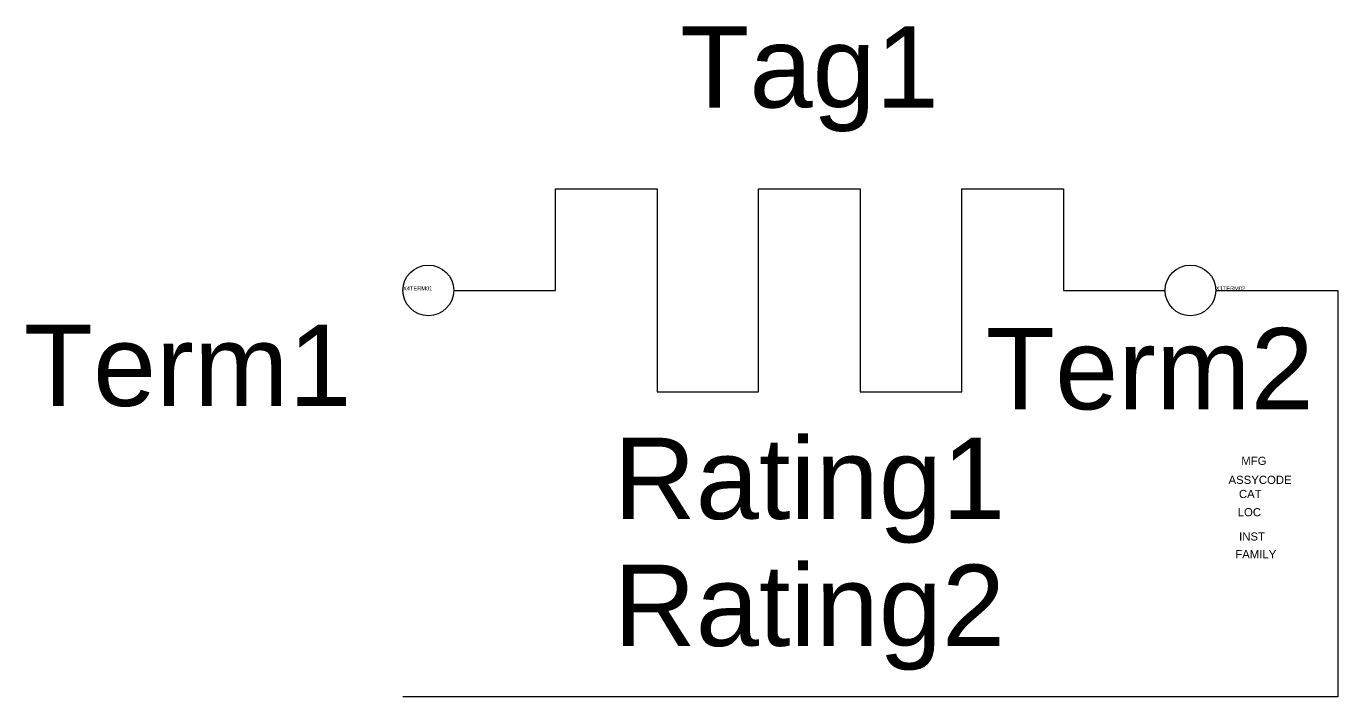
# Model space of a CAD drawing. Header units: inches. Extents: x -0.46 to 3.89, y -0.5 to 0.33.
# Drawn here: x -0.464 to 1.15, y -0.5 to 0.325 of the extents above; entities outside this region: 3.
import ezdxf
from ezdxf.enums import TextEntityAlignment as Align

# ---------------------------------------------------------------- set-up
doc = ezdxf.new("R2010")
doc.units = ezdxf.units.IN
doc.header["$MEASUREMENT"] = 0
doc.styles.add('INERCONNECT TABLES', font='arial.ttf', dxfattribs={"height": 0.1})
doc.styles.add('WD', font='arial.ttf', dxfattribs={"height": 1})

msp = doc.modelspace()

# ---------------------------------------------------------------- linework, layer by layer
for p, q in [((0.1875, 0.0002), (0.1875, 0.1252)), ((0.1875, 0.1252), (0.3125, 0.1252)), ((0.3125, 0.1252), (0.3125, -0.1248)), ((0.4375, -0.1248), (0.4375, 0.1252)), ((0.4375, 0.1252), (0.5625, 0.1252)), ((0.5625, 0.1252), (0.5625, -0.1248)), ((0.6875, -0.1248), (0.6875, 0.1252)), ((0.6875, 0.1252), (0.8125, 0.1252)), ((0.8125, 0.1252), (0.8125, 0.0002)), ((0.0625, 0.0002), (0.1875, 0.0002)), ((0.8125, 0.0002), (0.9375, 0.0002)), ((1, 0.0002), (1.15, 0.0002)), ((1.15, 0.0002), (1.15, -0.4998)), ((0.3125, -0.1248), (0.4375, -0.1248)), ((0.5625, -0.1248), (0.6875, -0.1248)), ((1.15, -0.4998), (0, -0.4998))]:
    msp.add_line(p, q)
for centre in [(0.0312, 0.0002), (0.9687, 0.0002)]:
    msp.add_circle(centre, 0.0312)

# ---------------------------------------------------------------- texts
at = {"style": 'INERCONNECT TABLES'}
for tag, text, p in [('Tag1', 'HTR', (0.5, 0.2252)), ('Rating1', '', (0.5, -0.2811)), ('Rating2', '', (0.5, -0.4373))]:
    msp.add_attdef(tag, text=text, height=0.1, dxfattribs=at).set_placement(p, align=Align.CENTER)
at = {"style": 'INERCONNECT TABLES', "flags": 8}
msp.add_attdef('Desc1', text='', height=0.1, dxfattribs=at).set_placement((3.5, 0.1502), align=Align.MIDDLE_LEFT)
at = {"linetype": 'Continuous', "style": 'INERCONNECT TABLES', "flags": 8}
for tag, p in [('Desc2', (3.5, 0.0002)), ('Desc3', (3.5, -0.1498))]:
    msp.add_attdef(tag, text='', height=0.1, dxfattribs=at).set_placement(p, align=Align.MIDDLE_LEFT)
at = {"style": 'WD', "flags": 1}
for tag, p, s, height in [('X4TERM01', (0, 0.0002), '', 0.005), ('X1TERM02', (1, 0.0002), '', 0.005), ('MFG', (1.0313, -0.2145), '', 0.01), ('ASSYCODE', (1.0156, -0.2379), '', 0.01), ('CAT', (1.0284, -0.2553), '', 0.01), ('FAMILY', (1.0239, -0.3294), 'RE', 0.01)]:
    msp.add_attdef(tag, p, s, height=height, dxfattribs=at)
at = {"style": 'INERCONNECT TABLES'}
msp.add_attdef('Term1', text='', height=0.1, dxfattribs=at).set_placement((-0.0631, -0.042), align=Align.TOP_RIGHT)
msp.add_attdef('Term2', text='', height=0.1, dxfattribs=at).set_placement((0.9187, -0.0461), align=Align.TOP_CENTER)
at = {"style": 'WD'}
for tag, p in [('LOC', (1.0269, -0.2777)), ('INST', (1.0286, -0.3076))]:
    msp.add_attdef(tag, p, '', height=0.01, dxfattribs=at)

doc.saveas('drawing.dxf')
